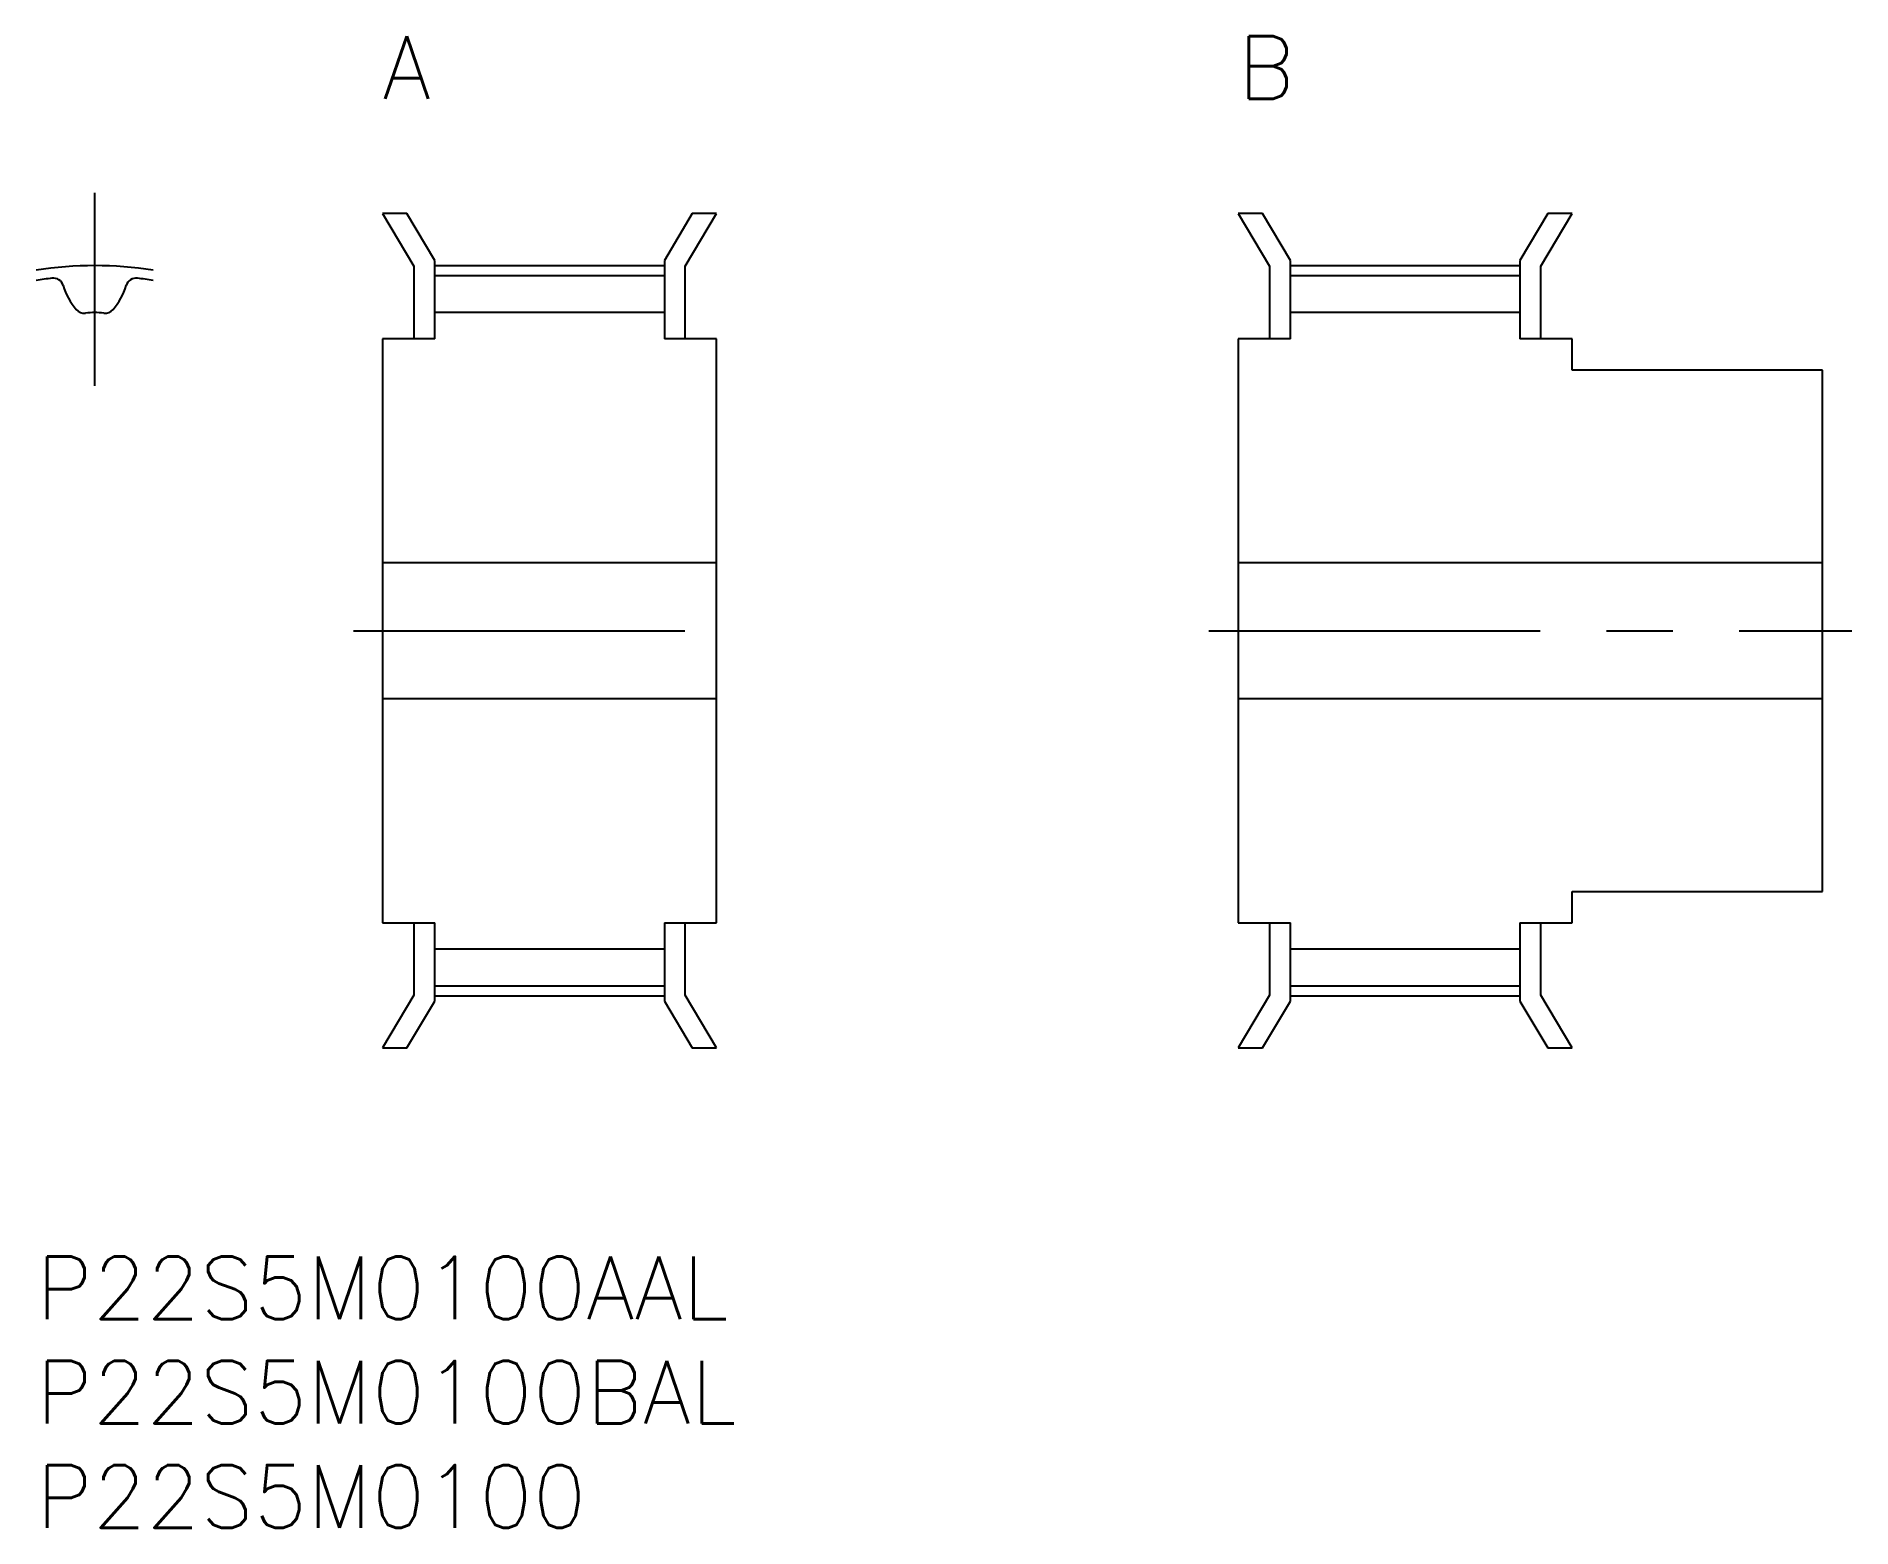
# Model space of a CAD drawing. Extents: x 0 to 87, y -13 to 58.5.
import ezdxf

# ---------------------------------------------------------------- set-up
doc = ezdxf.new("R2010")
doc.units = 0
doc.header["$LTSCALE"] = 0.5
doc.linetypes.add('CENTER', pattern=[50.8, 31.75, -6.35, 6.35, -6.35])
for name, color, linetype in [('MSM_CENTER', 1, 'CENTER'), ('MSM_CONTINUOUS', 7, 'CONTINUOUS'), ('MSM_PART_NUMBER', 7, 'CONTINUOUS')]:
    doc.layers.add(name, color=color, linetype=linetype)
doc.styles.get("Standard").update_dxf_attribs({"font": 'txt.shx', "height": 1, "bigfont": 'bigfont.shx'})

# ---------------------------------------------------------------- blocks, each defined once
blk = doc.blocks.new('*U36')
at = {"layer": 'MSM_PART_NUMBER'}
blk.add_text('A', height=3, dxfattribs=at).set_placement((16.597, 55.5))
blk = doc.blocks.new('*U37')
at = {"layer": 'MSM_PART_NUMBER'}
blk.add_text('B', height=3, dxfattribs=at).set_placement((57.597, 55.5))
blk = doc.blocks.new('*U38')
at = {"layer": 'MSM_PART_NUMBER'}
blk.add_text('P22S5M0100', height=3, dxfattribs=at).set_placement((0, -13))
blk = doc.blocks.new('*U39')
at = {"layer": 'MSM_PART_NUMBER'}
blk.add_text('P22S5M0100BAL', height=3, dxfattribs=at).set_placement((0, -8))
blk = doc.blocks.new('*U40')
at = {"layer": 'MSM_PART_NUMBER'}
blk.add_text('P22S5M0100AAL', height=3, dxfattribs=at).set_placement((0, -3))

msp = doc.modelspace()

# ---------------------------------------------------------------- linework, layer by layer
at = {"layer": 'MSM_CENTER'}
for p, q in [((2.798, 41.736), (2.798, 51)), ((19.097, 47.505), (30.097, 47.505)), ((60.097, 47.505), (71.097, 47.505)), ((15.197, 30), (33.997, 30)), ((56.197, 30), (86.997, 30)), ((19.097, 12.495), (30.097, 12.495)), ((60.097, 12.495), (71.097, 12.495))]:
    msp.add_line(p, q, dxfattribs=at)
msp.add_arc((2.798, 30), 17.505, 80.80147, 99.19853, dxfattribs=at)
at = {"layer": 'MSM_CONTINUOUS'}
for p, q in [((17.76, 50), (16.597, 50)), ((16.597, 50), (18.097, 47.476)), ((19.097, 47.75), (17.76, 50)), ((31.433, 50), (30.097, 47.75)), ((31.097, 47.476), (32.597, 50)), ((32.597, 50), (31.433, 50)), ((58.76, 50), (57.597, 50)), ((57.597, 50), (59.097, 47.476)), ((60.097, 47.75), (58.76, 50)), ((72.433, 50), (71.097, 47.75)), ((72.097, 47.476), (73.597, 50)), ((73.597, 50), (72.433, 50)), ((18.097, 47.476), (18.097, 44)), ((19.097, 44), (19.097, 47.75)), ((19.097, 47.025), (30.097, 47.025)), ((30.097, 47.75), (30.097, 44)), ((31.097, 44), (31.097, 47.476)), ((59.097, 47.476), (59.097, 44)), ((60.097, 44), (60.097, 47.75)), ((60.097, 47.025), (71.097, 47.025)), ((71.097, 47.75), (71.097, 44)), ((72.097, 44), (72.097, 47.476)), ((30.097, 45.255), (19.097, 45.255)), ((71.097, 45.255), (60.097, 45.255)), ((16.597, 44), (16.597, 16)), ((19.097, 44), (16.597, 44)), ((32.597, 44), (30.097, 44)), ((32.597, 16), (32.597, 44)), ((57.597, 44), (57.597, 16)), ((60.097, 44), (57.597, 44)), ((73.597, 44), (71.097, 44)), ((73.597, 42.5), (73.597, 44)), ((85.597, 42.5), (73.597, 42.5)), ((85.597, 17.5), (85.597, 42.5)), ((32.597, 33.25), (16.597, 33.25)), ((85.597, 33.25), (57.597, 33.25)), ((16.597, 26.75), (32.597, 26.75)), ((57.597, 26.75), (85.597, 26.75)), ((73.597, 16), (73.597, 17.5)), ((73.597, 17.5), (85.597, 17.5)), ((16.597, 16), (19.097, 16)), ((18.097, 16), (18.097, 12.524)), ((19.097, 12.25), (19.097, 16)), ((30.097, 16), (30.097, 12.25)), ((30.097, 16), (32.597, 16)), ((31.097, 12.524), (31.097, 16)), ((57.597, 16), (60.097, 16)), ((59.097, 16), (59.097, 12.524)), ((60.097, 12.25), (60.097, 16)), ((71.097, 16), (71.097, 12.25)), ((71.097, 16), (73.597, 16)), ((72.097, 12.524), (72.097, 16)), ((19.097, 14.745), (30.097, 14.745)), ((60.097, 14.745), (71.097, 14.745)), ((18.097, 12.524), (16.597, 10)), ((17.76, 10), (19.097, 12.25)), ((19.097, 12.975), (30.097, 12.975)), ((30.097, 12.25), (31.433, 10)), ((32.597, 10), (31.097, 12.524)), ((59.097, 12.524), (57.597, 10)), ((58.76, 10), (60.097, 12.25)), ((60.097, 12.975), (71.097, 12.975)), ((71.097, 12.25), (72.433, 10)), ((73.597, 10), (72.097, 12.524)), ((16.597, 10), (17.76, 10)), ((31.433, 10), (32.597, 10)), ((57.597, 10), (58.76, 10)), ((72.433, 10), (73.597, 10))]:
    msp.add_line(p, q, dxfattribs=at)
for centre, radius, start, end in [((2.798, 30), 17.025, 96.90342, 99.46022), ((0.812, 46.405), 0.5, 16.93812, 96.90342), ((4.423, 47.505), 3.275, 196.93812, 219.99096), ((1.173, 47.505), 3.275, 320.00904, 343.06188), ((4.785, 46.405), 0.5, 83.09658, 163.06189), ((2.798, 30), 17.025, 80.53978, 83.09658), ((2.297, 45.722), 0.5, 219.99096, 277.62736), ((2.798, 41.98), 3.275, 82.37264, 97.62736), ((3.299, 45.722), 0.5, 262.37264, 320.00904)]:
    msp.add_arc(centre, radius, start, end, dxfattribs=at)

# ---------------------------------------------------------------- block references
for name in ['*U36', '*U37', '*U40', '*U39', '*U38']:
    msp.add_blockref(name, (0, 0), dxfattribs=at)

doc.saveas('drawing.dxf')
